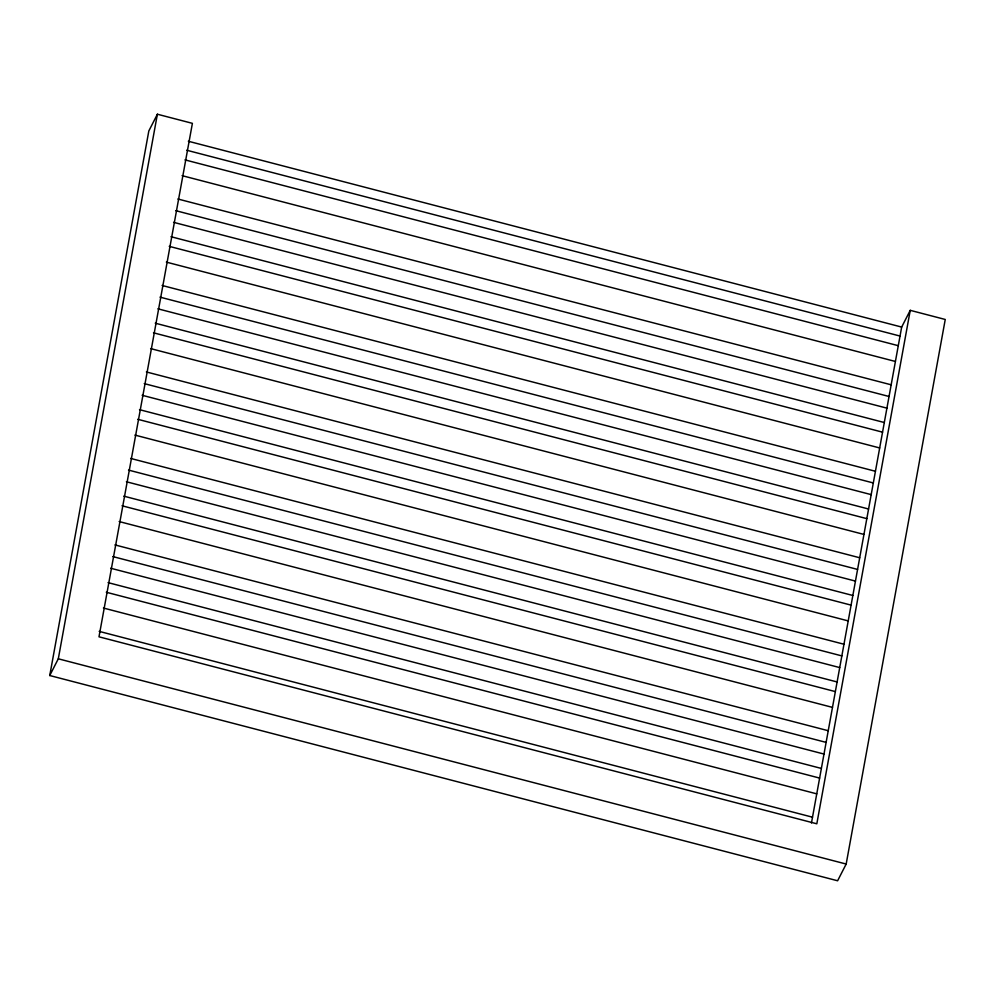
<?xml version="1.0" encoding="UTF-8"?>
<svg xmlns="http://www.w3.org/2000/svg" width="995" height="995" viewBox="0 0 995 995"><rect width="100%" height="100%" fill="white"/><g stroke="black" fill="none" stroke-linecap="round" stroke-linejoin="round"><path stroke-width="1.49" d="M49.75 675.53L148.827 130.954L157.384 114.226L192.396 123.343L98.99 636.812L816.82 823.798L910.238 310.34L945.25 319.47L846.173 864.046L837.616 880.774L49.75 675.53L58.307 658.802L157.384 114.226M811.447 823.027L901.669 327.069L910.238 310.34M188.341 141.253L901.669 327.069M186.712 150.233L900.04 336.061M184.958 159.872L898.286 345.688M182.085 175.655L895.413 361.471M177.844 198.988L891.172 384.804M175.717 210.654L889.045 396.483M173.59 222.333L886.918 408.149M170.978 236.71L884.306 422.527M169.225 246.35L882.553 432.166M166.352 262.12L879.679 447.949M162.11 285.466L875.438 471.282M159.984 297.132L873.311 482.961M157.857 308.798L871.185 494.627M155.245 323.188L868.573 509.005M153.491 332.815L866.819 518.644M150.618 348.598L863.946 534.427M146.377 371.943L859.705 557.76M144.25 383.61L857.578 569.426M142.136 395.276L855.464 581.105M139.511 409.666L852.839 595.483M137.758 419.293L851.086 605.122M134.885 435.076L848.213 620.905M130.643 458.421L843.971 644.238M128.517 470.088L841.845 655.904M126.402 481.754L839.73 667.583M123.778 496.144L837.106 681.961M122.024 505.771L835.352 691.6M119.151 521.554L832.479 707.383M114.91 544.899L828.238 730.716M112.783 556.566L826.111 742.382M110.669 568.232L823.997 754.061M108.045 582.622L821.372 768.438M106.291 592.249L819.619 778.078M103.43 608.032L816.758 793.848M99.177 631.377L812.505 817.193M58.307 658.802L846.173 864.046"/></g></svg>
